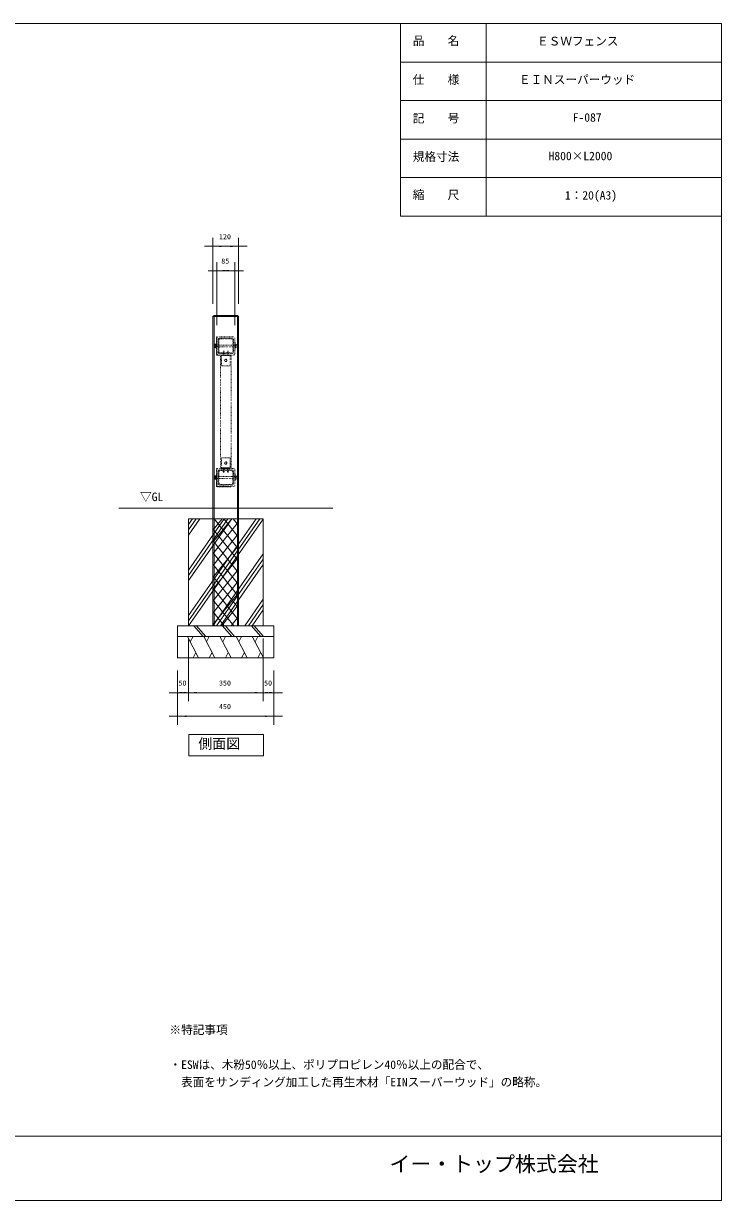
# Model space of a CAD drawing. Units: millimetres, scale not verified. Extents: x -3900 to 3900, y -2750 to 2750.
# Drawn here: x 639 to 3900, y -2750 to 2750 of the extents above; entities that cross this region are included whole.
import ezdxf
from ezdxf.enums import TextEntityAlignment as Align

# ---------------------------------------------------------------- set-up
doc = ezdxf.new("R2010")
doc.units = ezdxf.units.MM
doc.header["$LTSCALE"] = 20
doc.linetypes.add('USER5', pattern=[0.208282, 0.069427, -0.138855])
doc.layers.add('0-1_IMPORTED', color=2, linetype='Continuous', lineweight=18)
doc.styles.add('ＭＳ ゴシック', font='')
doc.styles.get('ＭＳ ゴシック').set_extended_font_data('MS Gothic')

msp = doc.modelspace()

# ---------------------------------------------------------------- linework, layer by layer
at = {"layer": '0-1_IMPORTED'}
for p, q in [((2400, 2750), (2400, 1850)), ((2800, 2750), (2800, 1850)), ((3900, 2570), (2400, 2570)), ((3900, 2390), (2400, 2390)), ((3900, 2210), (2400, 2210)), ((3900, 2030), (2400, 2030)), ((3900, 1850), (2400, 1850)), ((1524, 1381), (1644, 1381)), ((1529, 1386), (1529, -64)), ((1639, 1386), (1639, -64)), ((2084, 486), (1084, 486)), ((1409, 171.25), (1594.32, 436)), ((1409, 196), (1577, 436)), ((1409, 146.5), (1611.65, 436)), ((1409, -40.88), (1742.82, 436)), ((1409, -16.13), (1725.49, 436)), ((1409, 358.63), (1463.16, 436)), ((1409, 408.13), (1428.51, 436)), ((1409, 383.38), (1445.83, 436)), ((1410.14, -64), (1759, 434.37)), ((1524, 381.8), (1567.36, 436)), ((1524, 326.56), (1611.55, 436)), ((1524, 271.32), (1644, 421.32)), ((1644, 238.75), (1524, 388.75)), ((1644, 293.99), (1530.39, 436)), ((1644, 349.23), (1574.58, 436)), ((1644, 404.47), (1618.78, 436)), ((1524, 216.08), (1644, 366.08)), ((1644, 183.5), (1524, 333.5)), ((1524, 160.83), (1644, 310.83)), ((1644, 128.26), (1524, 278.26)), ((1523.98, -64), (1759, 271.74)), ((1524, 105.59), (1644, 255.59)), ((1644, 73.02), (1524, 223.02)), ((1541.31, -64), (1759, 246.99)), ((1558.63, -64), (1759, 222.24)), ((1524, 50.35), (1644, 200.35)), ((1644, 17.77), (1524, 167.77)), ((1524, -4.9), (1644, 145.1)), ((1644, -37.47), (1524, 112.53)), ((1524, -60.14), (1644, 89.86)), ((1621.03, -64), (1524, 57.29)), ((1672.48, -64), (1759, 59.6)), ((1576.84, -64), (1524, 2.05)), ((1565.1, -64), (1644, 34.62)), ((1689.8, -64), (1759, 34.86)), ((1707.13, -64), (1759, 10.11)), ((1532.64, -64), (1524, -53.2)), ((1609.3, -64), (1644, -20.62)), ((1432.67, -63.82), (1477.67, -113.82)), ((1445.4, -63.82), (1490.4, -113.82)), ((1567.67, -63.82), (1612.67, -113.82)), ((1580.4, -63.82), (1625.4, -113.82)), ((1702.67, -63.82), (1747.67, -113.82)), ((1715.4, -63.82), (1760.4, -113.82)), ((1457.22, -213.88), (1405.25, -113.88)), ((1418.24, -138.88), (1431.23, -113.88)), ((1532.82, -213.88), (1480.85, -113.88)), ((1493.84, -138.88), (1506.83, -113.88)), ((1608.42, -213.88), (1556.45, -113.88)), ((1569.44, -138.88), (1582.43, -113.88)), ((1684.02, -213.88), (1632.05, -113.88)), ((1645.04, -138.88), (1658.03, -113.88)), ((1759.62, -213.88), (1707.65, -113.88)), ((1720.64, -138.88), (1733.63, -113.88)), ((1444.23, -188.88), (1431.23, -213.88)), ((1519.83, -188.88), (1506.83, -213.88)), ((1595.43, -188.88), (1582.43, -213.88)), ((1671.03, -188.88), (1658.03, -213.88)), ((1746.63, -188.88), (1733.63, -213.88)), ((-3900, -2450), (3900, -2450))]:
    msp.add_line(p, q, dxfattribs=at)
at = {"layer": '0-1_IMPORTED', "color": 1}
for p, q in [((1484, 1709), (1524, 1709)), ((1524, 1440.63), (1524, 1749)), ((1524, 1709), (1644, 1709)), ((1644, 1440.63), (1644, 1749)), ((1644, 1709), (1684, 1709)), ((1501.5, 1595), (1541.5, 1595)), ((1541.5, 1341), (1541.5, 1635)), ((1541.5, 1595), (1626.5, 1595)), ((1626.5, 1341), (1626.5, 1635)), ((1626.5, 1595), (1666.5, 1595)), ((1409, -124), (1409, -417)), ((1409, -124), (1409, -417)), ((1759, -124), (1759, -417)), ((1759, -124), (1759, -417)), ((1359, -274), (1359, -417)), ((1359, -274), (1359, -527)), ((1809, -274), (1809, -417)), ((1809, -274), (1809, -527)), ((1319, -377), (1359, -377)), ((1359, -377), (1409, -377)), ((1369, -377), (1409, -377)), ((1409, -377), (1449, -377)), ((1409, -377), (1759, -377)), ((1719, -377), (1759, -377)), ((1759, -377), (1799, -377)), ((1759, -377), (1809, -377)), ((1809, -377), (1849, -377)), ((1359, -487), (1319, -487)), ((1809, -487), (1359, -487)), ((1849, -487), (1809, -487))]:
    msp.add_line(p, q, dxfattribs=at)
at = {"layer": '0-1_IMPORTED', "linetype": 'USER5'}
for p, q in [((1540, 1267.5), (1541.5, 1266)), ((1548.5, 1213), (1548.5, 1274)), ((1553.5, 1279), (1614.5, 1279)), ((1619.5, 1274), (1619.5, 1213)), ((1532.5, 1247.24), (1538, 1247.24)), ((1532.5, 1239.76), (1538, 1239.76)), ((1540, 1218.5), (1541.5, 1220)), ((1540, 1212.5), (1541.5, 1211)), ((1572.19, 1215), (1574, 1222.91)), ((1575.81, 1215), (1574, 1222.91)), ((1592.19, 1215), (1594, 1222.91)), ((1595.81, 1215), (1594, 1222.91)), ((1541.5, 1201), (1540, 1201)), ((1614.5, 1208), (1553.5, 1208)), ((1564, 1199), (1604, 1199)), ((1553.5, 664), (1614.5, 664)), ((1604, 673), (1564, 673)), ((1532.5, 632.24), (1538, 632.24)), ((1532.5, 624.76), (1538, 624.76)), ((1540, 652.5), (1541.5, 651)), ((1540, 603.5), (1541.5, 605)), ((1548.5, 598), (1548.5, 659)), ((1572.19, 657), (1574, 649.09)), ((1575.81, 657), (1574, 649.09)), ((1592.19, 657), (1594, 649.09)), ((1595.81, 657), (1594, 649.09)), ((1619.5, 659), (1619.5, 598)), ((1540, 597.5), (1541.5, 596)), ((1541.5, 586), (1540, 586)), ((1614.5, 593), (1553.5, 593))]:
    msp.add_line(p, q, dxfattribs=at)
at = {"layer": '0-1_IMPORTED', "color": 1, "linetype": 'USER5'}
for p, q in [((1572.19, 1215), (1572.19, 1199)), ((1575.81, 1215), (1575.81, 1199)), ((1592.19, 1215), (1592.19, 1199)), ((1595.81, 1215), (1595.81, 1199)), ((1572.19, 657), (1572.19, 673)), ((1575.81, 657), (1575.81, 673)), ((1592.19, 657), (1592.19, 673)), ((1595.81, 657), (1595.81, 673))]:
    msp.add_line(p, q, dxfattribs=at)
at = {"layer": '0-1_IMPORTED', "color": 4, "linetype": 'USER5'}
for p, q in [((1632.29, 1243.5), (1628.71, 1243.5)), ((1633, 1237.49), (1633, 1249.51)), ((1632.29, 628.5), (1628.71, 628.5)), ((1633, 622.49), (1633, 634.51))]:
    msp.add_line(p, q, dxfattribs=at)
at = {"layer": '0-1_IMPORTED'}
for points in [[(-3900, 2750), (3900, 2750), (3900, -2750), (-3900, -2750)], [(1529, 1386), (1639, 1386), (1644, 1380.63), (1644, -64), (1524, -64), (1524, 1380.63)], [(1409, 436), (1759, 436), (1759, -64), (1409, -64)], [(1359, -64), (1809, -64), (1809, -114), (1359, -114)], [(1359, -114), (1809, -114), (1809, -214), (1359, -214)], [(1410.73, -572.94), (1760.73, -572.94), (1760.73, -672.94), (1410.73, -672.94)]]:
    msp.add_lwpolyline(points, close=True, dxfattribs=at)
at = {"layer": '0-1_IMPORTED', "linetype": 'USER5'}
for points in [[(1541.5, 1286), (1541.5, 1201), (1608, 1201), (1608, 1199.5), (1540, 1199.5), (1540, 1286)], [(1541.5, 1281), (1541.5, 1206), (1546.5, 1201), (1621.5, 1201), (1626.5, 1206), (1626.5, 1281), (1621.5, 1286), (1546.5, 1286)], [(1556.08, 1276), (1551.5, 1271.42), (1551.5, 1215.58), (1556.08, 1211), (1611.92, 1211), (1616.5, 1215.58), (1616.5, 1271.42), (1611.92, 1276)], [(1532.5, 1249.7), (1533.25, 1251), (1538, 1251), (1538, 1236), (1533.25, 1236), (1532.5, 1237.3)], [(1538, 1253.5), (1540, 1253.5), (1540, 1233.5), (1538, 1233.5)], [(1538, 1247.5), (1626.5, 1247.5), (1626.5, 1239.5), (1538, 1239.5)], [(1559, 1201), (1609, 1201), (1609, 674), (1559, 674)], [(1564, 1201), (1604, 1201), (1604, 1151), (1564, 1151)], [(1578.23, 1176), (1581.11, 1181), (1586.89, 1181), (1589.77, 1176), (1586.89, 1171), (1581.11, 1171)], [(1564, 721), (1604, 721), (1604, 671), (1564, 671)], [(1541.5, 671), (1541.5, 586), (1608, 586), (1608, 584.5), (1540, 584.5), (1540, 671)], [(1541.5, 666), (1541.5, 591), (1546.5, 586), (1621.5, 586), (1626.5, 591), (1626.5, 666), (1621.5, 671), (1546.5, 671)], [(1556.08, 661), (1551.5, 656.42), (1551.5, 600.58), (1556.08, 596), (1611.92, 596), (1616.5, 600.58), (1616.5, 656.42), (1611.92, 661)], [(1589.77, 696), (1586.89, 691), (1581.11, 691), (1578.23, 696), (1581.11, 701), (1586.89, 701)], [(1532.5, 634.7), (1533.25, 636), (1538, 636), (1538, 621), (1533.25, 621), (1532.5, 622.3)], [(1538, 638.5), (1540, 638.5), (1540, 618.5), (1538, 618.5)], [(1538, 632.5), (1626.5, 632.5), (1626.5, 624.5), (1538, 624.5)]]:
    msp.add_lwpolyline(points, close=True, dxfattribs=at)
at = {"layer": '0-1_IMPORTED', "color": 4, "linetype": 'USER5'}
for points in [[(1626.5, 1259.5), (1628, 1259.5), (1628, 1227.5), (1626.5, 1227.5)], [(1628, 1251.5), (1633, 1251.5), (1633, 1235.5), (1628, 1235.5)], [(1626.5, 644.5), (1628, 644.5), (1628, 612.5), (1626.5, 612.5)], [(1628, 636.5), (1633, 636.5), (1633, 620.5), (1628, 620.5)]]:
    msp.add_lwpolyline(points, close=True, dxfattribs=at)
at = {"layer": '0-1_IMPORTED', "linetype": 'USER5'}
for centre in [(1584, 1176), (1584, 696)]:
    msp.add_circle(centre, 5, dxfattribs=at)
for centre, start, end in [((1553.5, 1274), 90, 180), ((1614.5, 1274), 0, 90), ((1553.5, 1213), 180, 270), ((1614.5, 1213), 270, 0), ((1553.5, 659), 90, 180), ((1614.5, 659), 0, 90), ((1553.5, 598), 180, 270), ((1614.5, 598), 270, 0)]:
    msp.add_arc(centre, 5, start, end, dxfattribs=at)
at = {"layer": '0-1_IMPORTED', "color": 4, "linetype": 'USER5'}
for centre, start, end in [((1633, 1243.5), 0, 90), ((1633, 1243.5), 270, 360), ((1633, 628.5), 0, 90), ((1633, 628.5), 270, 360)]:
    msp.add_arc(centre, 6.01, start, end, dxfattribs=at)
at = {"layer": '0-1_IMPORTED', "color": 1}
for points in [[(1524, 1709), (1564, 1712.5), (1564, 1705.5)], [(1644, 1709), (1604, 1705.5), (1604, 1712.5)], [(1541.5, 1595), (1581.5, 1598.5), (1581.5, 1591.5)], [(1626.5, 1595), (1586.5, 1591.5), (1586.5, 1598.5)], [(1359, -377), (1399, -373.5), (1399, -380.5)], [(1409, -377), (1369, -380.5), (1369, -373.5)], [(1409, -377), (1449, -373.5), (1449, -380.5)], [(1759, -377), (1719, -380.5), (1719, -373.5)], [(1759, -377), (1799, -373.5), (1799, -380.5)], [(1809, -377), (1769, -380.5), (1769, -373.5)], [(1359, -487), (1399, -483.5), (1399, -490.5)], [(1809, -487), (1769, -490.5), (1769, -483.5)]]:
    msp.add_solid(points, dxfattribs=at)

# ---------------------------------------------------------------- texts
at = {"layer": '0-1_IMPORTED', "color": 7, "style": 'ＭＳ ゴシック'}
for s, height, p in [('品\u3000\u3000名', 39.81, (2457.74, 2637.38)), ('ＥＳＷフェンス', 39.81, (3038.65, 2635.44)), ('仕\u3000\u3000様', 39.81, (2457.74, 2455.44)), ('ＥＩＮスーパーウッド', 39.81, (2953.96, 2456.04)), ('記\u3000\u3000号', 39.81, (2457.74, 2275.44)), ('F-087', 39.81, (3204.83, 2279.32)), ('規格寸法', 39.81, (2457.74, 2095.44)), ('H800×L2000', 39.81, (3092.05, 2099.32)), ('縮\u3000\u3000尺', 39.81, (2457.74, 1917.38)), ('1：20(A3)', 39.81, (3168.47, 1915.44)), ('120', 23.88, (1552.25, 1734.93)), ('85', 23.88, (1562.83, 1620.93)), ('▽GL', 39.81, (1183.14, 506.38)), ('50', 23.88, (1362.83, -351.07)), ('350', 23.88, (1552.25, -351.07)), ('50', 23.88, (1762.83, -351.07)), ('450', 23.88, (1552.25, -461.07)), ('側面図', 47.77, (1455.82, -653.41)), ('※特記事項', 39.81, (1321.03, -1984.52)), ('・ESWは、木粉50％以上、ポリプロピレン40％以上の配合で、', 39.81, (1321.03, -2147.41)), ('  表面をサンディング加工した再生木材「EINスーパーウッド」の略称。', 39.81, (1321.03, -2228.85)), ('イー・トップ株式会社', 71.65, (2348.73, -2636.38))]:
    msp.add_text(s, height=height, dxfattribs=at).set_placement(p, align=Align.BOTTOM_LEFT)

doc.saveas('drawing.dxf')
